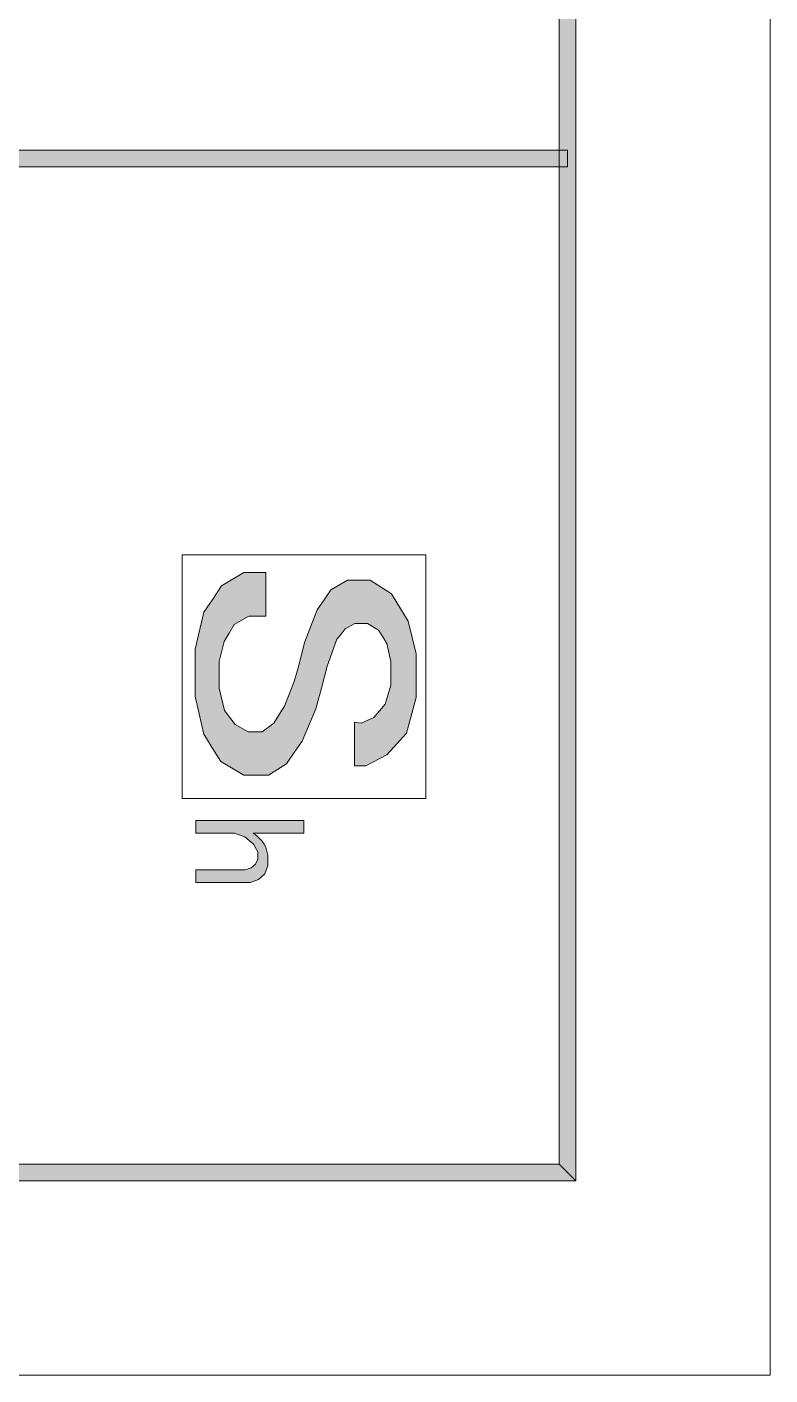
# Model space of a CAD drawing. Header units: millimetres. Extents: x 117 to 78452272, y 10 to 169749766.
# Drawn here: x 78447869 to 78452272, y 169648478 to 169656463 of the extents above; entities that cross this region are included whole.
import ezdxf

# ---------------------------------------------------------------- set-up
doc = ezdxf.new("R2010")
doc.units = ezdxf.units.MM

msp = doc.modelspace()

# ---------------------------------------------------------------- hatches: boundary and pattern name
h = msp.add_hatch(color=0)
h.dxf.hatch_style = 2
h.paths.add_polyline_path([(78451121.538, 169649627.683), (78451021.565, 169649727.656), (78451021.565, 169746370.381), (78451121.538, 169746470.354)])
h = msp.add_hatch(color=0)
h.dxf.hatch_style = 2
h.paths.add_polyline_path([(78382175.603, 169655634.242), (78382175.603, 169655734.215), (78451071.551, 169655734.215), (78451071.551, 169655634.242)])
h = msp.add_hatch(color=0)
h.dxf.hatch_style = 2
h.paths.add_polyline_path([(78449239.721, 169652030.479), (78449153.538, 169652030.479), (78449016.937, 169652111.922), (78448966.519, 169652193.366), (78448916.102, 169652274.809), (78448865.254, 169652496.301), (78448865.254, 169652636.78), (78448865.254, 169652777.259), (78448917.826, 169652996.165), (78448970.398, 169653074.592), (78449022.539, 169653153.45), (78449153.538, 169653231.877), (78449232.395, 169653231.877), (78449284.536, 169653231.877), (78449284.536, 169652973.757), (78449239.721, 169652973.757), (78449183.702, 169652973.757), (78449097.518, 169652923.34), (78449067.785, 169652872.492), (78449037.621, 169652822.074), (78449007.887, 169652704.003), (78449007.887, 169652636.78), (78449007.887, 169652547.149), (78449039.344, 169652414.857), (78449071.232, 169652373.058), (78449103.12, 169652330.828), (78449179.823, 169652288.599), (78449224.639, 169652288.599), (78449262.129, 169652288.599), (78449331.506, 169652339.016), (78449363.394, 169652389.864), (78449395.282, 169652440.281), (78449453.025, 169652586.362), (78449479.311, 169652681.595), (78449512.923, 169652816.472), (78449587.902, 169653010.385), (78449629.27, 169653068.99), (78449670.208, 169653128.026), (78449767.595, 169653187.061), (78449823.614, 169653187.061), (78449902.472, 169653187.061), (78450029.593, 169653105.618), (78450078.286, 169653024.175), (78450126.98, 169652942.731), (78450175.674, 169652749.249), (78450175.674, 169652636.78), (78450175.674, 169652490.699), (78450117.5, 169652280.411), (78450059.757, 169652215.773), (78450001.583, 169652151.136), (78449876.186, 169652086.498), (78449808.963, 169652086.498), (78449808.963, 169652344.618), (78449849.9, 169652339.016), (78449924.88, 169652373.058), (78449958.491, 169652412.272), (78449992.103, 169652451.485), (78450025.714, 169652563.955), (78450025.714, 169652636.78), (78450025.714, 169652704.003), (78450001.583, 169652810.87), (78449977.021, 169652850.084), (78449952.889, 169652889.298), (78449887.39, 169652928.942), (78449846.022, 169652928.942), (78449812.41, 169652928.942), (78449754.667, 169652897.916), (78449730.105, 169652866.89), (78449705.974, 169652836.295), (78449647.8, 169652675.993), (78449614.188, 169652547.149), (78449580.577, 169652423.476), (78449499.995, 169652232.579), (78449453.025, 169652164.925), (78449406.486, 169652097.702), (78449299.618, 169652030.479)])
h = msp.add_hatch(color=0)
h.dxf.hatch_style = 2
h.paths.add_polyline_path([(78448869.563, 169651395.307), (78448869.563, 169651470.286), (78449138.886, 169651470.286), (78449161.725, 169651470.286), (78449197.06, 169651481.49), (78449209.988, 169651492.694), (78449223.346, 169651503.898), (78449236.274, 169651533.631), (78449236.274, 169651552.591), (78449236.274, 169651576.723), (78449211.28, 169651622.831), (78449185.856, 169651644.377), (78449160.432, 169651665.923), (78449097.949, 169651687.469), (78449060.459, 169651687.469), (78448869.563, 169651687.469), (78448869.563, 169651762.017), (78449509.475, 169651762.017), (78449509.475, 169651687.469), (78449209.988, 169651687.469), (78449230.672, 169651672.386), (78449262.56, 169651639.637), (78449273.764, 169651621.538), (78449284.967, 169651603.871), (78449296.171, 169651558.193), (78449296.171, 169651530.184), (78449296.171, 169651496.141), (78449277.642, 169651445.724), (78449258.681, 169651428.918), (78449240.152, 169651412.112), (78449193.182, 169651395.307), (78449165.172, 169651395.307)])
h = msp.add_hatch(color=0)
h.dxf.hatch_style = 2
h.paths.add_polyline_path([(78382125.616, 169649627.683), (78382225.589, 169649727.656), (78451021.565, 169649727.656), (78451121.538, 169649627.683)])

# ---------------------------------------------------------------- linework, layer by layer
at = {"color": 0, "lineweight": 0}
for points in [[(78380975.066, 169648477.564), (78452272.087, 169648477.564), (78452272.087, 169749421.277), (78380975.066, 169749421.277)], [(78451121.538, 169649627.683), (78451021.565, 169649727.656), (78451021.565, 169746370.381), (78451121.538, 169746470.354)], [(78382175.603, 169655634.242), (78382175.603, 169655734.215), (78451071.551, 169655734.215), (78451071.551, 169655634.242)], [(78450232.986, 169653337.021), (78450232.986, 169651893.016), (78448788.981, 169651893.016), (78448788.981, 169653337.021)], [(78449239.721, 169652030.479), (78449153.538, 169652030.479), (78449016.937, 169652111.922), (78448966.519, 169652193.366), (78448916.102, 169652274.809), (78448865.254, 169652496.301), (78448865.254, 169652636.78), (78448865.254, 169652777.259), (78448917.826, 169652996.165), (78448970.398, 169653074.592), (78449022.539, 169653153.45), (78449153.538, 169653231.877), (78449232.395, 169653231.877), (78449284.536, 169653231.877), (78449284.536, 169652973.757), (78449239.721, 169652973.757), (78449183.702, 169652973.757), (78449097.518, 169652923.34), (78449067.785, 169652872.492), (78449037.621, 169652822.074), (78449007.887, 169652704.003), (78449007.887, 169652636.78), (78449007.887, 169652547.149), (78449039.344, 169652414.857), (78449071.232, 169652373.058), (78449103.12, 169652330.828), (78449179.823, 169652288.599), (78449224.639, 169652288.599), (78449262.129, 169652288.599), (78449331.506, 169652339.016), (78449363.394, 169652389.864), (78449395.282, 169652440.281), (78449453.025, 169652586.362), (78449479.311, 169652681.595), (78449512.923, 169652816.472), (78449587.902, 169653010.385), (78449629.27, 169653068.99), (78449670.208, 169653128.026), (78449767.595, 169653187.061), (78449823.614, 169653187.061), (78449902.472, 169653187.061), (78450029.593, 169653105.618), (78450078.286, 169653024.175), (78450126.98, 169652942.731), (78450175.674, 169652749.249), (78450175.674, 169652636.78), (78450175.674, 169652490.699), (78450117.5, 169652280.411), (78450059.757, 169652215.773), (78450001.583, 169652151.136), (78449876.186, 169652086.498), (78449808.963, 169652086.498), (78449808.963, 169652344.618), (78449849.9, 169652339.016), (78449924.88, 169652373.058), (78449958.491, 169652412.272), (78449992.103, 169652451.485), (78450025.714, 169652563.955), (78450025.714, 169652636.78), (78450025.714, 169652704.003), (78450001.583, 169652810.87), (78449977.021, 169652850.084), (78449952.889, 169652889.298), (78449887.39, 169652928.942), (78449846.022, 169652928.942), (78449812.41, 169652928.942), (78449754.667, 169652897.916), (78449730.105, 169652866.89), (78449705.974, 169652836.295), (78449647.8, 169652675.993), (78449614.188, 169652547.149), (78449580.577, 169652423.476), (78449499.995, 169652232.579), (78449453.025, 169652164.925), (78449406.486, 169652097.702), (78449299.618, 169652030.479)], [(78448869.563, 169651395.307), (78448869.563, 169651470.286), (78449138.886, 169651470.286), (78449161.725, 169651470.286), (78449197.06, 169651481.49), (78449209.988, 169651492.694), (78449223.346, 169651503.898), (78449236.274, 169651533.631), (78449236.274, 169651552.591), (78449236.274, 169651576.723), (78449211.28, 169651622.831), (78449185.856, 169651644.377), (78449160.432, 169651665.923), (78449097.949, 169651687.469), (78449060.459, 169651687.469), (78448869.563, 169651687.469), (78448869.563, 169651762.017), (78449509.475, 169651762.017), (78449509.475, 169651687.469), (78449209.988, 169651687.469), (78449230.672, 169651672.386), (78449262.56, 169651639.637), (78449273.764, 169651621.538), (78449284.967, 169651603.871), (78449296.171, 169651558.193), (78449296.171, 169651530.184), (78449296.171, 169651496.141), (78449277.642, 169651445.724), (78449258.681, 169651428.918), (78449240.152, 169651412.112), (78449193.182, 169651395.307), (78449165.172, 169651395.307)], [(78382125.616, 169649627.683), (78382225.589, 169649727.656), (78451021.565, 169649727.656), (78451121.538, 169649627.683)]]:
    msp.add_lwpolyline(points, close=True, dxfattribs=at)

doc.saveas('drawing.dxf')
